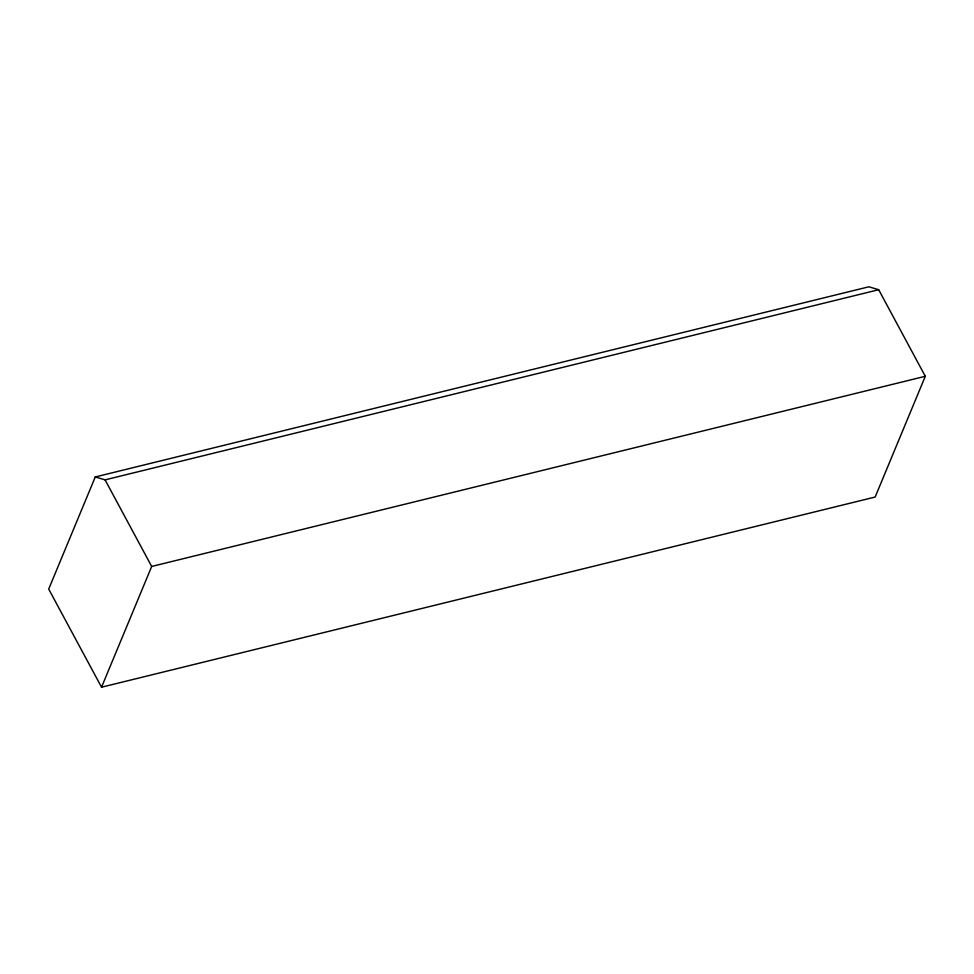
<?xml version="1.0" encoding="UTF-8"?>
<svg xmlns="http://www.w3.org/2000/svg" width="974" height="974" viewBox="0 0 974 974"><rect width="100%" height="100%" fill="white"/><g stroke="black" fill="none" stroke-linecap="round" stroke-linejoin="round"><path stroke-width="1.46" d="M95.269 476.956L48.7 589.075L101.54 687.206L875.151 497.044L925.3 376.293L878.682 289.716L868.881 286.794L95.269 476.956L105.07 479.865L878.682 289.716M101.54 687.206L151.688 566.454L105.07 479.865M151.688 566.454L925.3 376.293"/></g></svg>
